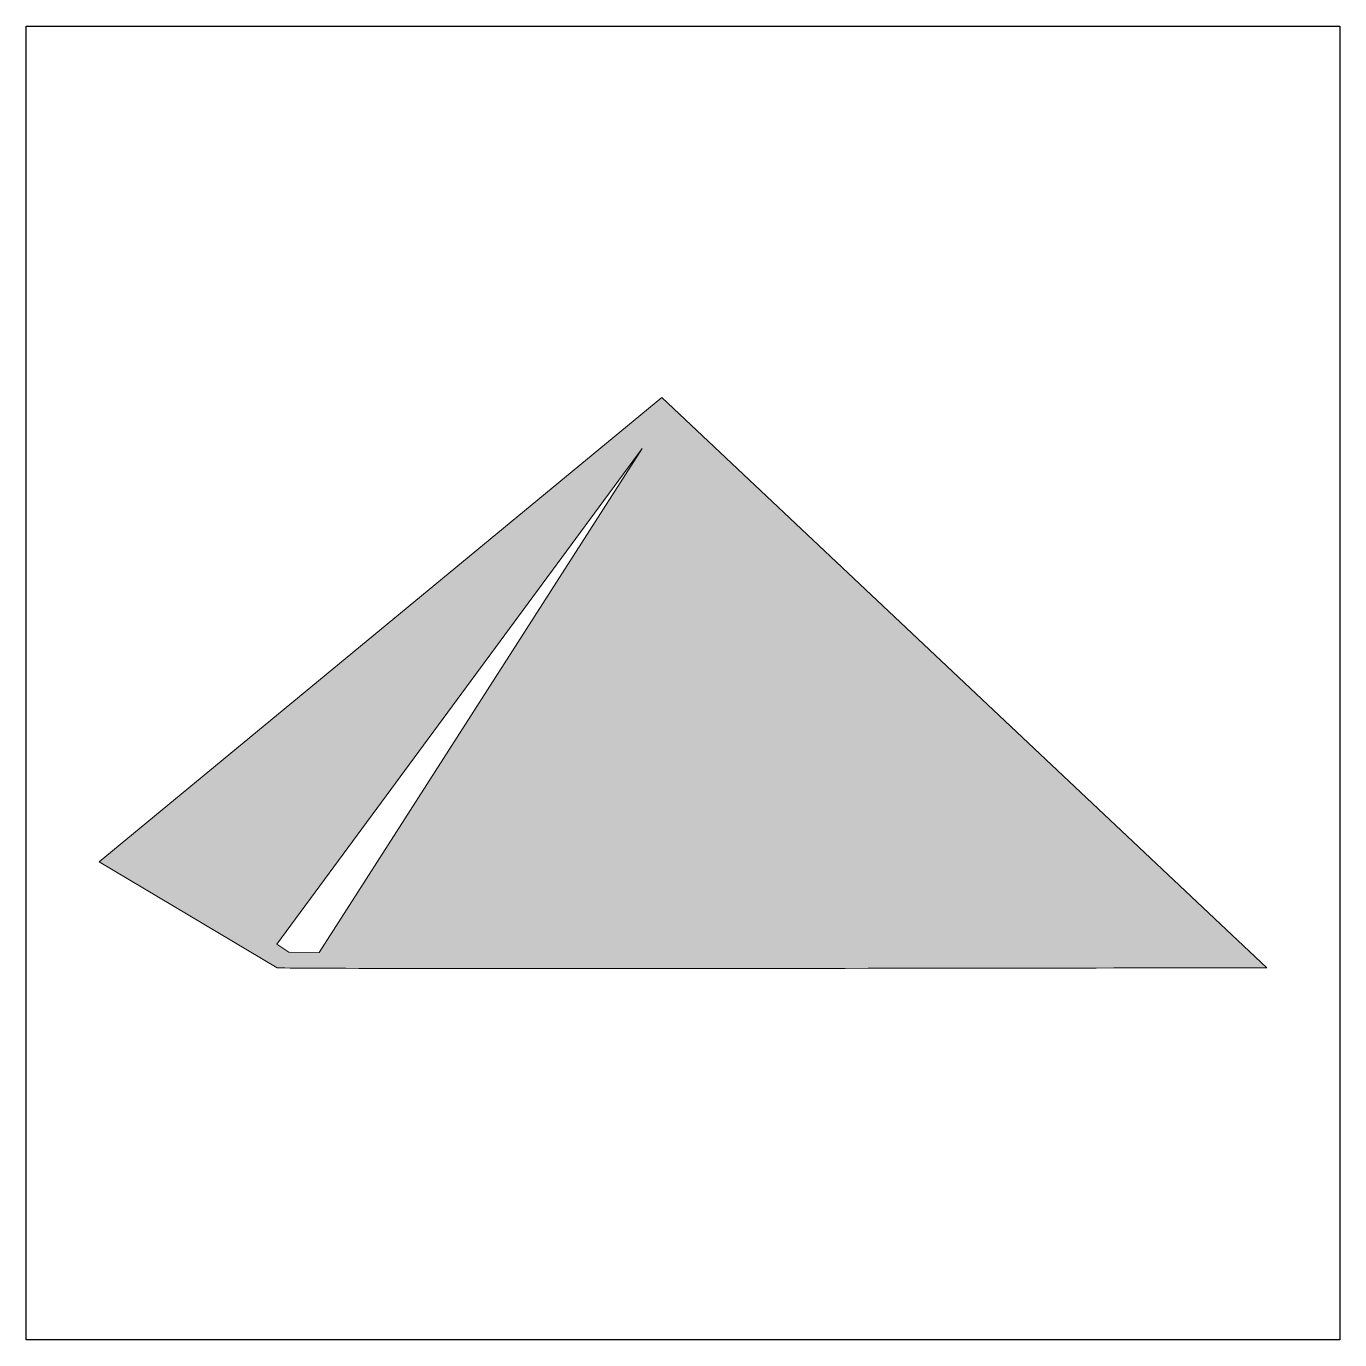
# Model space of a CAD drawing. Header units: inches. Extents: x 0 to 114, y 0 to 114.
import ezdxf

# ---------------------------------------------------------------- set-up
doc = ezdxf.new("R2010")
doc.units = ezdxf.units.IN
doc.header["$MEASUREMENT"] = 0
doc.layers.add('Image Background', color=7, linetype='Continuous')
doc.layers.add('Layer 1', color=7, linetype='Continuous')
picture_1 = doc.add_image_def('image1.png', size_in_pixel=(1350, 1350))

msp = doc.modelspace()

# ---------------------------------------------------------------- hatches: boundary and pattern name
at = {"layer": 'Layer 1', "true_color": 0x929d79}
h = msp.add_hatch(color=252, dxfattribs=at)
h.dxf.hatch_style = 2
edge = h.paths.add_edge_path()
edge.add_spline(control_points=[(55.32, 82), (55.32, 82), (6.35, 41.6), (6.35, 41.6), (6.35, 41.6), (21.82, 32.37), (21.82, 32.37), (22.86, 32.22), (107.95, 32.37), (107.95, 32.37), (107.95, 32.37), (55.32, 82), (55.32, 82)], knot_values=[0, 0, 0, 0, 1, 1, 1, 2, 2, 2, 3, 3, 3, 4, 4, 4, 4], degree=3, periodic=1)
h.paths.add_polyline_path([(25.5, 33.7), (22.86, 33.74), (21.81, 34.42), (53.61, 77.55)])

# ---------------------------------------------------------------- linework, layer by layer
at = {"layer": 'Layer 1', "lineweight": 0}
msp.add_lwpolyline([(25.5, 33.7), (22.86, 33.74), (21.81, 34.42), (53.61, 77.55), (25.5, 33.7)], dxfattribs=at)
msp.add_open_spline([(55.32, 82), (55.32, 82), (6.35, 41.6), (6.35, 41.6), (6.35, 41.6), (21.82, 32.37), (21.82, 32.37), (22.86, 32.22), (107.95, 32.37), (107.95, 32.37), (107.95, 32.37), (55.32, 82), (55.32, 82)], degree=3, knots=[0, 0, 0, 0, 1, 1, 1, 2, 2, 2, 3, 3, 3, 4, 4, 4, 4], dxfattribs=at)

# ---------------------------------------------------------------- pictures from other files: only their frames are drawn
at = {"layer": 'Image Background'}
image = msp.add_image(picture_1, insert=(0, 0), size_in_units=(114.3, 114.3), dxfattribs=at)

doc.saveas('drawing.dxf')
